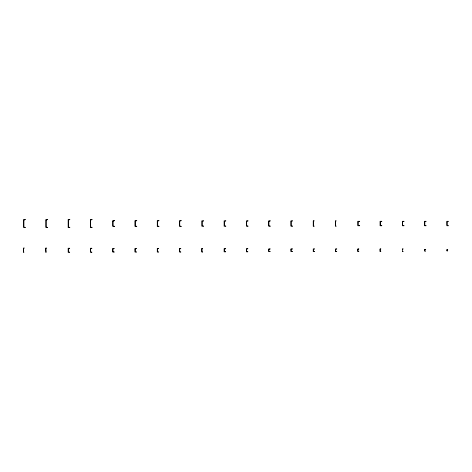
<?xml version="1.0" encoding="UTF-8"?>
<svg xmlns="http://www.w3.org/2000/svg" width="472" height="472" viewBox="0 0 472 472"><rect width="100%" height="100%" fill="white"/><g stroke="black" fill="none" stroke-linecap="round" stroke-linejoin="round"><path stroke-width="0.71" d="M402.427 249.257L403.182 248.921L402.362 248.921L402.362 251.594L403.182 251.594L402.433 251.293M23.913 220.117L23.919 226.961L25.47 227.533L23.6 227.533L23.6 219.515L25.47 219.515L23.913 220.117M46.15 220.117L46.156 226.961L47.707 227.533L45.878 227.533L45.878 219.515L47.707 219.515L46.15 220.117M68.387 220.117L68.393 226.961L69.944 227.533L68.163 227.533L68.163 219.515L69.944 219.515L68.387 220.117M90.642 220.117L90.648 226.961L92.199 227.533L90.441 227.533L90.441 219.515L92.199 219.515L90.642 220.117M113.073 221.232L113.079 225.846L114.684 226.418L112.719 226.418L112.719 220.625L114.684 220.625L113.073 221.232M135.252 221.232L135.257 225.846L136.868 226.418L134.998 226.418L134.998 220.625L136.868 220.625L135.252 221.232M157.483 221.232L157.489 225.846L159.093 226.418L157.282 226.418L157.282 220.625L159.093 220.625L157.483 221.232M179.732 221.232L179.738 225.846L181.342 226.418L179.561 226.418L179.561 220.625L181.342 220.625L179.732 221.232M424.812 221.846L424.829 225.262L426.163 225.752L424.641 225.752L424.641 221.297L426.163 221.297L424.818 221.816M447.055 221.846L447.067 225.262L448.4 225.752L446.919 225.752L446.919 221.297L448.4 221.297L447.061 221.816M68.363 248.779L68.381 251.806L69.72 252.266L68.163 252.266L68.163 248.254L69.72 248.254L68.369 248.744M90.618 248.779L90.642 251.806L91.975 252.266L90.441 252.266L90.441 248.254L91.975 248.254L90.63 248.744M358.159 221.846L358.177 225.262L359.723 225.752L357.8 225.752L357.8 221.297L359.723 221.297L358.165 221.816M380.338 221.846L380.355 225.262L381.907 225.752L380.078 225.752L380.078 221.297L381.907 221.297L380.343 221.816M402.551 221.846L402.569 225.262L404.12 225.752L402.362 225.752L402.362 221.297L404.12 221.297L402.557 221.816M112.914 248.974L112.932 251.611L114.277 252.042L112.719 252.042L112.719 248.478L114.277 248.478L112.914 248.974M135.169 248.974L135.193 251.611L136.538 252.042L134.998 252.042L134.998 248.478L136.538 248.478L135.169 248.974M157.459 248.945L157.471 251.605L158.633 252.042L157.282 252.042L157.282 248.478L158.633 248.478L157.459 248.945M179.72 248.945L179.726 251.605L180.888 252.042L179.561 252.042L179.561 248.478L180.888 248.478L179.72 248.945M23.677 248.331C22.803 250.018 24.42 253.122 23.6 252.485L23.6 248.03L24.267 248.03L23.688 248.302M45.949 248.254C45.277 249.275 46.492 252.921 45.878 252.485L45.878 248.03L46.404 248.03L45.967 248.207M202.217 221.403L202.222 225.675L203.686 226.194L201.839 226.194L201.839 220.849L203.686 220.849L202.222 221.374M201.922 248.803L201.922 251.712L202.671 252.042L201.839 252.042L201.839 248.478L202.671 248.478L201.922 248.803M224.442 221.403L224.448 225.675L225.905 226.194L224.117 226.194L224.117 220.849L225.905 220.849L224.448 221.374M224.347 249.169L224.371 251.411L225.722 251.818L224.117 251.818L224.117 248.697L225.722 248.697L224.347 249.169M246.667 221.403L246.673 225.675L248.136 226.194L246.402 226.194L246.402 220.849L248.136 220.849L246.673 221.374M246.561 249.169L246.585 251.411L247.936 251.818L246.402 251.818L246.402 248.697L247.936 248.697L246.561 249.169M268.892 221.403L268.898 225.675L270.362 226.194L268.68 226.194L268.68 220.849L270.362 220.849L268.898 221.374M268.851 249.363L268.875 251.21L270.238 251.594L268.68 251.594L268.68 248.921L270.238 248.921L268.851 249.363M291.13 221.403L291.135 225.675L292.593 226.194L290.958 226.194L290.958 220.849L292.593 220.849L291.13 221.403M291.112 249.293L291.13 251.263L292.522 251.594L290.958 251.594L290.958 248.921L292.522 248.921L291.13 249.251M313.355 221.156L313.355 225.887L314.187 226.194L313.243 226.194L313.243 220.849L314.187 220.849L313.355 221.156M313.408 249.363L313.432 251.222L314.576 251.594L313.243 251.594L313.243 248.921L314.576 248.921L313.42 249.328M335.61 221.156L335.61 225.893L336.188 226.194L335.521 226.194L335.521 220.849L336.188 220.849L335.61 221.156M335.663 249.363L335.686 251.222L336.831 251.594L335.521 251.594L335.521 248.921L336.831 248.921L335.675 249.328M357.941 249.281L357.947 251.263L358.915 251.594L357.8 251.594L357.8 248.921L358.915 248.921L357.941 249.281M380.161 249.228L380.172 251.316L380.916 251.594L380.078 251.594L380.078 248.921L380.916 248.921L380.184 249.175M424.865 249.782C423.844 251.334 427.319 251.069 424.641 251.151L424.641 249.369L425.756 249.369L424.865 249.782M447.061 249.924C446.335 251.092 448.99 250.868 446.919 250.927L446.919 249.594L447.786 249.594L447.061 249.924"/></g></svg>
